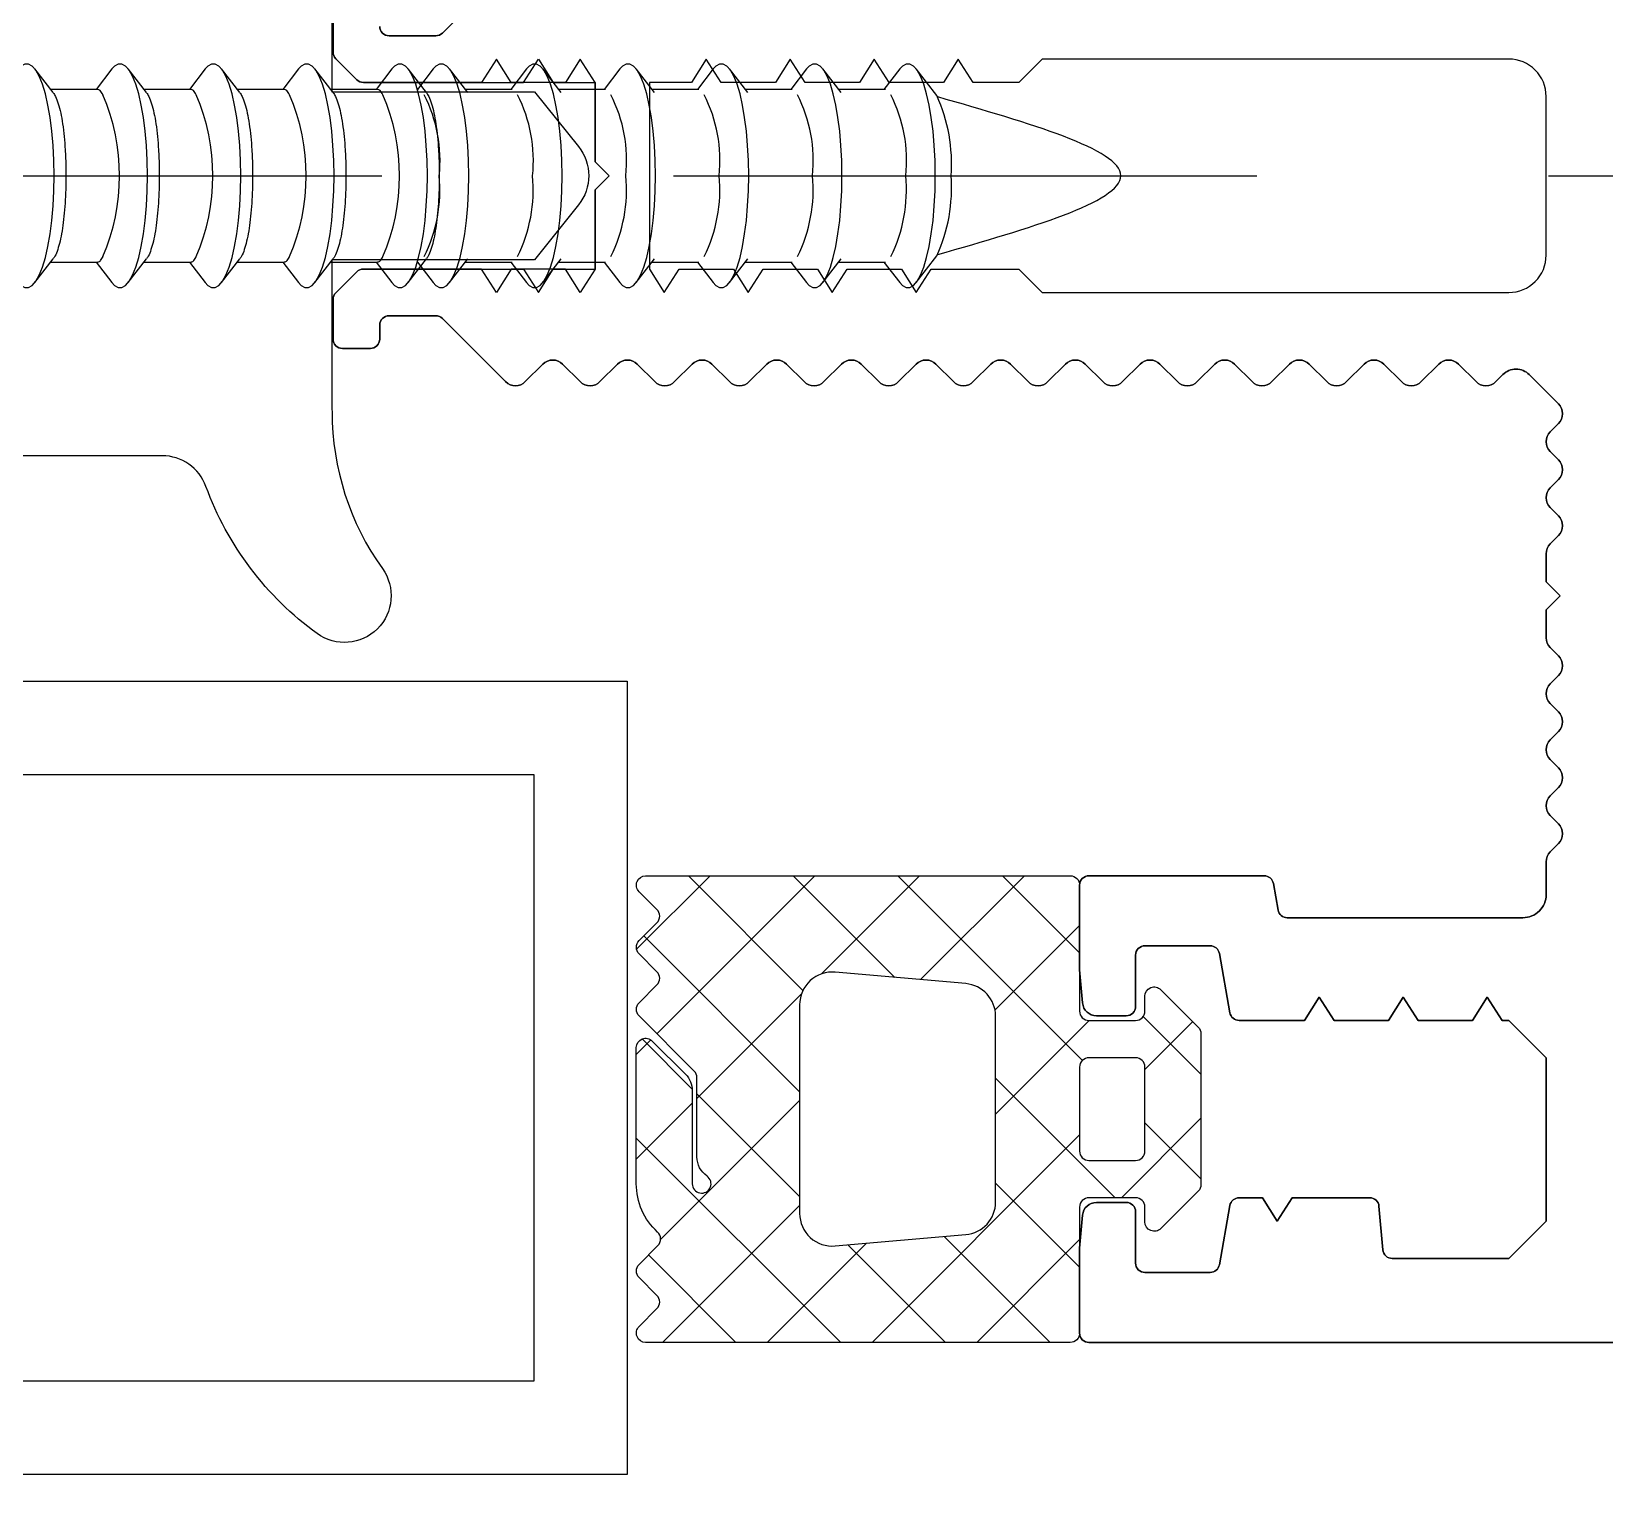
# Model space of a CAD drawing. Header units: inches. Extents: x 21 to 38546, y 13 to 15001.
# Drawn here: x 3024.511 to 3027.883, y 1664.883 to 1668.011 of the extents above; entities that cross this region are included whole.
import ezdxf

# ---------------------------------------------------------------- set-up
doc = ezdxf.new("R2010")
doc.units = ezdxf.units.IN
doc.header["$MEASUREMENT"] = 0
doc.set_wipeout_variables(frame=1)
doc.linetypes.add('1+1 dbx a2$0$374_BLD_A1_BLOK_2$0$HIDDEN', pattern=[0.375, 0.25, -0.125])
for name, color, linetype, lineweight in [('Z_MİM_-KM-GLAZ', 8, 'Continuous', 25), ('Z_MİM_-KM-PAINT', 8, 'Continuous', 25), ('Z_MİM_-KM-PATTERN-00', 8, 'Continuous', 25), ('Z_MİM_-KM-PAVEMENT', 8, 'Continuous', 25), ('Z_MİM_-KM-STRS', 8, 'Continuous', 25), ('Z_MİM_-KM-WALL-PLASTER', 8, 'Continuous', 25), ('Z_MİM_78-köpük', 8, 'Continuous', 25), ('Z_MİM_ALUMINIUM', 8, 'Continuous', 25), ('Z_MİM_fitiller_k', 8, 'Continuous', 25), ('Z_MİM_TR', 8, 'Continuous', 25)]:
    doc.layers.add(name, color=color, linetype=linetype, lineweight=lineweight)

# ---------------------------------------------------------------- blocks, each defined once
blk = doc.blocks.new('TRETUVAR')
at = {"layer": 'Z_MİM_-KM-PATTERN-00'}
h = blk.add_hatch(dxfattribs=at)
h.set_pattern_fill('AR-B816', color=256, scale=0.3, angle=90)
h.set_pattern_definition([(90, (21322.77, 490.03), (-60.96, 4e-15), []), (180, (21322.77, 490.03), (-60.96, -60.96), [60.96, -60.96])])
h.paths.add_polyline_path([(22632.7717, 2700.0323), (19252.7715, 2700.0323), (19252.7715, 2750.0322), (19097.7717, 2750.0323), (19097.7717, 2610.0323), (22542.7717, 2610.0323), (22542.7717, 2080.1297), (22697.7717, 2080.1297), (22697.7717, 1460.1297), (22542.7717, 1460.1297), (22542.7717, 980.0317), (21222.7713, 980.0317), (21222.7713, 590.0317), (20152.7722, 590.0317), (20152.7722, 980.0317), (19012.7715, 980.0317), (19012.7747, 1635.0312), (18722.7715, 1635.0312), (18722.7718, 2610.0323), (18807.7717, 2610.0323), (18807.7717, 2750.0323), (18632.7718, 2750.0323), (18632.7715, 1545.0312), (18922.7743, 1545.0312), (18922.7711, 890.0317), (19882.7722, 890.0317), (19882.7722, 665.0172), (20022.7506, 665.0334), (20022.7705, 490.0317), (21322.7713, 490.0317), (21322.7713, 890.0317), (22632.7717, 890.0317), (22632.7717, 1220.1297), (22797.7717, 1220.1297), (22797.7717, 2180.1297), (22632.7717, 2180.1297)])
h.paths.add_polyline_path([(19082.7717, 2750.0323), (18822.7717, 2750.0323), (18822.7717, 2610.0323), (19082.7717, 2610.0323)], flags=16)
at = {"layer": 'Z_MİM_-KM-PAVEMENT'}
blk.add_lwpolyline([(22542.7717, 1460.1297), (22542.7717, 980.0317), (21222.7713, 980.0317), (21222.7713, 590.0317), (20152.7722, 590.0317), (20152.7722, 980.0317), (19012.7715, 980.0317), (19012.7747, 1635.0312), (18722.7715, 1635.0312), (18722.7718, 2610.0323), (22542.7717, 2610.0323), (22542.7717, 2080.1297), (22697.7717, 2080.1297), (22697.7717, 1460.1297)], close=True, dxfattribs=at)
blk = doc.blocks.new('D09056')
at = {"layer": 'Z_MİM_78-köpük'}
blk.add_lwpolyline([(6, -9.143, -0.314914), (6.657, -8.204, 0.149332), (9.81, -5.822, 0.850698), (8.418, -4.422, -0.156616), (5.062, -5.5), (5, -5.5), (5, -5.509), (1.8, -5.509), (1.8, -1.16), (0.625, -0.219, 0.351086), (-0.625, -0.219), (-1.8, -1.16), (-1.8, -5.509), (-5, -5.509), (-5.062, -5.5, -0.156616), (-8.418, -4.422, 0.850698), (-9.81, -5.822, 0.149332), (-6.657, -8.204, -0.314914), (-6, -9.143), (-6, -25.073, -0.555494), (-7.442, -25.97, -0.047351), (-8.397, -25.381, 0.866334), (-9.803, -26.775, 0.237484), (-4.371, -29.509), (4.371, -29.509, 0.237484), (9.803, -26.775, 0.866334), (8.397, -25.381, -0.047351), (7.442, -25.97, -0.555494), (6, -25.073)], format="xyb", close=True, dxfattribs=at)
blk = doc.blocks.new('32323')
at = {"linetype": 'Continuous'}
for p, q in [((-1.384, -3.731), (-1.956, -4.172)), ((2.62, -4.172), (2.048, -3.731)), ((-1.956, -4.526), (-1.518, -4.863)), ((2.182, -4.863), (2.62, -4.526)), ((-1.518, -4.829), (-1.518, -5.835)), ((2.182, -5.835), (2.182, -4.829)), ((-1.451, -5.783), (-1.956, -6.172)), ((2.62, -6.172), (2.115, -5.783)), ((-1.956, -6.526), (-1.518, -6.863)), ((2.182, -6.863), (2.62, -6.526)), ((-1.518, -6.829), (-1.518, -7.835)), ((2.182, -7.835), (2.182, -6.829)), ((-1.451, -7.783), (-1.956, -8.172)), ((2.62, -8.172), (2.115, -7.783)), ((-1.956, -8.526), (-1.518, -8.863)), ((2.182, -8.863), (2.62, -8.526)), ((-1.518, -8.829), (-1.518, -9.835)), ((2.182, -9.835), (2.182, -8.829)), ((-1.451, -9.783), (-1.956, -10.172)), ((2.62, -10.172), (2.115, -9.783)), ((-1.956, -10.526), (-1.518, -10.863)), ((2.182, -10.863), (2.62, -10.526)), ((-1.518, -10.829), (-1.518, -11.835)), ((2.182, -11.835), (2.182, -10.829)), ((-1.451, -11.783), (-1.956, -12.172)), ((2.62, -12.172), (2.115, -11.783)), ((-1.956, -12.526), (-1.518, -12.863)), ((2.182, -12.863), (2.62, -12.526)), ((-1.518, -12.829), (-1.518, -13.835)), ((2.182, -13.835), (2.182, -12.829)), ((-1.451, -13.783), (-1.956, -14.172)), ((2.62, -14.172), (2.115, -13.783)), ((-1.956, -14.526), (-1.518, -14.863)), ((-1.448, -14.668), (-1.955, -15.059)), ((2.621, -15.059), (2.112, -14.667)), ((2.182, -14.863), (2.62, -14.526)), ((-1.955, -15.413), (-1.517, -15.75)), ((2.183, -15.75), (2.621, -15.413)), ((-1.517, -15.715), (-1.517, -16.721)), ((2.183, -16.721), (2.183, -15.715)), ((-1.448, -16.668), (-1.955, -17.059)), ((2.621, -17.059), (2.112, -16.667)), ((-1.955, -17.413), (-1.517, -17.75)), ((2.183, -17.75), (2.621, -17.413)), ((-1.517, -17.715), (-1.517, -18.721)), ((2.183, -18.721), (2.183, -17.715)), ((-1.448, -18.668), (-1.955, -19.059)), ((2.621, -19.059), (2.112, -18.667)), ((-1.955, -19.413), (-1.517, -19.75)), ((2.183, -19.75), (2.621, -19.413)), ((-1.517, -19.715), (-1.517, -20.721)), ((2.183, -20.721), (2.183, -19.715)), ((-1.448, -20.668), (-1.955, -21.059)), ((2.621, -21.059), (2.112, -20.667)), ((-1.955, -21.413), (-1.517, -21.75)), ((2.183, -21.75), (2.621, -21.413)), ((-1.517, -21.715), (-1.517, -22.721)), ((2.183, -22.721), (2.183, -21.715)), ((-1.448, -22.668), (-1.955, -23.059)), ((2.621, -23.059), (2.112, -22.667))]:
    blk.add_line(p, q, dxfattribs=at)
at = {"linetype": 'Continuous', "flags": 128}
for points in [[(0.332, -3.763), (0.005, -3.769), (-0.315, -3.785), (-0.624, -3.812), (-0.915, -3.849), (-1.182, -3.895), (-1.422, -3.949), (-1.629, -4.011), (-1.799, -4.08), (-1.929, -4.153), (-2.018, -4.23), (-2.062, -4.309), (-2.062, -4.389), (-2.018, -4.468), (-1.956, -4.526)], [(2.62, -4.526), (2.682, -4.468), (2.727, -4.389), (2.727, -4.309), (2.682, -4.23), (2.594, -4.153), (2.463, -4.08), (2.293, -4.011), (2.086, -3.949), (1.847, -3.895), (1.579, -3.849), (1.288, -3.812), (0.98, -3.785), (0.659, -3.769), (0.332, -3.763)], [(0.332, -5.763), (0.005, -5.769), (-0.315, -5.785), (-0.624, -5.812), (-0.915, -5.849), (-1.182, -5.895), (-1.422, -5.949), (-1.629, -6.011), (-1.799, -6.08), (-1.929, -6.153), (-2.018, -6.23), (-2.062, -6.309), (-2.062, -6.389), (-2.018, -6.468), (-1.956, -6.526)], [(2.62, -6.526), (2.682, -6.468), (2.727, -6.389), (2.727, -6.309), (2.682, -6.23), (2.594, -6.153), (2.463, -6.08), (2.293, -6.011), (2.086, -5.949), (1.847, -5.895), (1.579, -5.849), (1.288, -5.812), (0.98, -5.785), (0.659, -5.769), (0.332, -5.763)], [(0.332, -7.763), (0.005, -7.769), (-0.315, -7.785), (-0.624, -7.812), (-0.915, -7.849), (-1.182, -7.895), (-1.422, -7.949), (-1.629, -8.011), (-1.799, -8.08), (-1.929, -8.153), (-2.018, -8.23), (-2.062, -8.309), (-2.062, -8.389), (-2.018, -8.468), (-1.956, -8.526)], [(2.62, -8.526), (2.682, -8.468), (2.727, -8.389), (2.727, -8.309), (2.682, -8.23), (2.594, -8.153), (2.463, -8.08), (2.293, -8.011), (2.086, -7.949), (1.847, -7.895), (1.579, -7.849), (1.288, -7.812), (0.98, -7.785), (0.659, -7.769), (0.332, -7.763)], [(0.332, -9.763), (0.005, -9.769), (-0.315, -9.785), (-0.624, -9.812), (-0.915, -9.849), (-1.182, -9.895), (-1.422, -9.949), (-1.629, -10.011), (-1.799, -10.08), (-1.929, -10.153), (-2.018, -10.23), (-2.062, -10.309), (-2.062, -10.389), (-2.018, -10.468), (-1.956, -10.526)], [(2.62, -10.526), (2.682, -10.468), (2.727, -10.389), (2.727, -10.309), (2.682, -10.23), (2.594, -10.153), (2.463, -10.08), (2.293, -10.011), (2.086, -9.949), (1.847, -9.895), (1.579, -9.849), (1.288, -9.812), (0.98, -9.785), (0.659, -9.769), (0.332, -9.763)], [(0.332, -11.763), (0.005, -11.769), (-0.315, -11.785), (-0.624, -11.812), (-0.915, -11.849), (-1.182, -11.895), (-1.422, -11.949), (-1.629, -12.011), (-1.799, -12.08), (-1.929, -12.153), (-2.018, -12.23), (-2.062, -12.309), (-2.062, -12.389), (-2.018, -12.468), (-1.956, -12.526)], [(2.62, -12.526), (2.682, -12.468), (2.727, -12.389), (2.727, -12.309), (2.682, -12.23), (2.594, -12.153), (2.463, -12.08), (2.293, -12.011), (2.086, -11.949), (1.847, -11.895), (1.579, -11.849), (1.288, -11.812), (0.98, -11.785), (0.659, -11.769), (0.332, -11.763)], [(0.332, -13.763), (0.005, -13.769), (-0.315, -13.785), (-0.624, -13.812), (-0.915, -13.849), (-1.182, -13.895), (-1.422, -13.949), (-1.629, -14.011), (-1.799, -14.08), (-1.929, -14.153), (-2.018, -14.23), (-2.062, -14.309), (-2.062, -14.389), (-2.018, -14.468), (-1.956, -14.526)], [(2.62, -14.526), (2.682, -14.468), (2.727, -14.389), (2.727, -14.309), (2.682, -14.23), (2.594, -14.153), (2.463, -14.08), (2.293, -14.011), (2.086, -13.949), (1.847, -13.895), (1.579, -13.849), (1.288, -13.812), (0.98, -13.785), (0.659, -13.769), (0.332, -13.763)], [(0.333, -14.65), (0.006, -14.655), (-0.315, -14.672), (-0.623, -14.698), (-0.914, -14.735), (-1.182, -14.781), (-1.421, -14.836), (-1.628, -14.898), (-1.798, -14.966), (-1.929, -15.039), (-2.017, -15.116), (-2.062, -15.196), (-2.062, -15.276), (-2.017, -15.355), (-1.955, -15.413)], [(2.621, -15.413), (2.682, -15.355), (2.727, -15.276), (2.727, -15.196), (2.682, -15.116), (2.594, -15.039), (2.464, -14.966), (2.293, -14.898), (2.087, -14.836), (1.847, -14.781), (1.58, -14.735), (1.289, -14.698), (0.98, -14.672), (0.659, -14.655), (0.333, -14.65)], [(0.333, -16.65), (0.006, -16.655), (-0.315, -16.672), (-0.623, -16.698), (-0.914, -16.735), (-1.182, -16.781), (-1.421, -16.836), (-1.628, -16.898), (-1.798, -16.966), (-1.929, -17.039), (-2.017, -17.116), (-2.062, -17.196), (-2.062, -17.276), (-2.017, -17.355), (-1.955, -17.413)], [(2.621, -17.413), (2.682, -17.355), (2.727, -17.276), (2.727, -17.196), (2.682, -17.116), (2.594, -17.039), (2.464, -16.966), (2.293, -16.898), (2.087, -16.836), (1.847, -16.781), (1.58, -16.735), (1.289, -16.698), (0.98, -16.672), (0.659, -16.655), (0.333, -16.65)], [(0.333, -18.65), (0.006, -18.655), (-0.315, -18.672), (-0.623, -18.698), (-0.914, -18.735), (-1.182, -18.781), (-1.421, -18.836), (-1.628, -18.898), (-1.798, -18.966), (-1.929, -19.039), (-2.017, -19.116), (-2.062, -19.196), (-2.062, -19.276), (-2.017, -19.355), (-1.955, -19.413)], [(2.621, -19.413), (2.682, -19.355), (2.727, -19.276), (2.727, -19.196), (2.682, -19.116), (2.594, -19.039), (2.464, -18.966), (2.293, -18.898), (2.087, -18.836), (1.847, -18.781), (1.58, -18.735), (1.289, -18.698), (0.98, -18.672), (0.659, -18.655), (0.333, -18.65)], [(0.333, -20.65), (0.006, -20.655), (-0.315, -20.672), (-0.623, -20.698), (-0.914, -20.735), (-1.182, -20.781), (-1.421, -20.836), (-1.628, -20.898), (-1.798, -20.966), (-1.929, -21.039), (-2.017, -21.116), (-2.062, -21.196), (-2.062, -21.276), (-2.017, -21.355), (-1.955, -21.413)], [(2.621, -21.413), (2.682, -21.355), (2.727, -21.276), (2.727, -21.196), (2.682, -21.116), (2.594, -21.039), (2.464, -20.966), (2.293, -20.898), (2.087, -20.836), (1.847, -20.781), (1.58, -20.735), (1.289, -20.698), (0.98, -20.672), (0.659, -20.655), (0.333, -20.65)], [(0.333, -22.65), (0.006, -22.655), (-0.315, -22.672), (-0.623, -22.698), (-0.914, -22.735), (-1.182, -22.781), (-1.421, -22.836), (-1.628, -22.898), (-1.798, -22.966), (-1.929, -23.039), (-2.017, -23.116), (-2.062, -23.196), (-2.062, -23.276), (-2.017, -23.355), (-1.955, -23.413)], [(2.621, -23.413), (2.682, -23.355), (2.727, -23.276), (2.727, -23.196), (2.682, -23.116), (2.594, -23.039), (2.464, -22.966), (2.293, -22.898), (2.087, -22.836), (1.847, -22.781), (1.58, -22.735), (1.289, -22.698), (0.98, -22.672), (0.659, -22.655), (0.333, -22.65)]]:
    blk.add_lwpolyline(points, dxfattribs=at)
at = {"linetype": 'Continuous'}
for centre, radius, start, end in [((0.069, -6.906), 3.491, 85.6736, 114.5911), ((0.596, -6.906), 3.491, 65.4089, 94.3264), ((0.006, -7.478), 3.1, 83.9654, 116.9829), ((0.631, -7.623), 3.242, 63.7595, 95.2922), ((0.006, -9.478), 3.1, 83.9654, 116.9829), ((0.631, -9.623), 3.242, 63.7595, 95.2922), ((0.006, -11.478), 3.1, 83.9654, 116.9829), ((0.631, -11.623), 3.242, 63.7595, 95.2922), ((0.006, -13.478), 3.1, 83.9654, 116.9829), ((0.631, -13.623), 3.242, 63.7595, 95.2922), ((0.006, -15.478), 3.1, 83.9654, 116.9829), ((0.631, -15.623), 3.242, 63.7595, 95.2922), ((0.006, -17.478), 3.1, 83.9654, 116.9829), ((0.631, -17.623), 3.242, 63.7595, 95.2922), ((0.333, -19.659), 4.412, 66.8739, 113.1261), ((0.333, -21.659), 4.412, 66.8739, 113.1261), ((0.333, -23.659), 4.412, 66.8739, 113.1261), ((0.333, -25.659), 4.412, 66.8739, 113.1261)]:
    blk.add_arc(centre, radius, start, end, dxfattribs=at)
blk.add_open_spline([(2.021, -3.712), (1.458, -1.75), (0.332, 2.175), (-0.794, -1.75), (-1.356, -3.712)], degree=3, dxfattribs=at)
for points, knots in [([(-1.446, -14.67), (-1.421, -14.652), (-1.366, -14.613), (-1.217, -14.558), (-1.02, -14.508), (-0.781, -14.465), (-0.514, -14.433), (-0.221, -14.409), (0.082, -14.396), (0.394, -14.393), (0.699, -14.4), (0.996, -14.417), (1.271, -14.443), (1.523, -14.478), (1.742, -14.521), (1.922, -14.572), (2.048, -14.622), (2.093, -14.657), (2.11, -14.67)], [0, 0, 0, 0, 0.055523, 0.121419, 0.189295, 0.25398, 0.320615, 0.384043, 0.449365, 0.511897, 0.576262, 0.638514, 0.70255, 0.765196, 0.829608, 0.8932, 0.958568, 1, 1, 1, 1]), ([(-1.4, -15.601), (-1.437, -15.622), (-1.504, -15.659), (-1.513, -15.698), (-1.517, -15.715)], [0, 0, 0, 0, 0.544146, 1, 1, 1, 1]), ([(2.177, -15.715), (2.177, -15.703), (2.177, -15.673), (2.13, -15.634), (2.08, -15.609), (2.065, -15.601)], [0, 0, 0, 0, 0.3131142, 0.7960874, 1, 1, 1, 1]), ([(-1.446, -16.67), (-1.421, -16.652), (-1.366, -16.613), (-1.217, -16.558), (-1.02, -16.508), (-0.781, -16.465), (-0.514, -16.433), (-0.221, -16.409), (0.082, -16.396), (0.394, -16.393), (0.699, -16.4), (0.996, -16.417), (1.271, -16.443), (1.523, -16.478), (1.742, -16.521), (1.922, -16.572), (2.048, -16.622), (2.093, -16.657), (2.11, -16.67)], [0, 0, 0, 0, 0.055523, 0.121419, 0.189295, 0.25398, 0.320615, 0.384043, 0.449365, 0.511897, 0.576262, 0.638514, 0.70255, 0.765196, 0.829608, 0.8932, 0.958568, 1, 1, 1, 1]), ([(-1.4, -17.601), (-1.437, -17.622), (-1.504, -17.659), (-1.513, -17.698), (-1.517, -17.715)], [0, 0, 0, 0, 0.544146, 1, 1, 1, 1]), ([(2.177, -17.715), (2.177, -17.703), (2.177, -17.673), (2.13, -17.634), (2.08, -17.609), (2.065, -17.601)], [0, 0, 0, 0, 0.3131142, 0.7960874, 1, 1, 1, 1]), ([(-1.446, -18.67), (-1.421, -18.652), (-1.366, -18.613), (-1.217, -18.558), (-1.02, -18.508), (-0.781, -18.465), (-0.514, -18.433), (-0.221, -18.409), (0.082, -18.396), (0.394, -18.393), (0.699, -18.4), (0.996, -18.417), (1.271, -18.443), (1.523, -18.478), (1.742, -18.521), (1.922, -18.572), (2.048, -18.622), (2.093, -18.657), (2.11, -18.67)], [0, 0, 0, 0, 0.055523, 0.121419, 0.189295, 0.25398, 0.320615, 0.384043, 0.449365, 0.511897, 0.576262, 0.638514, 0.70255, 0.765196, 0.829608, 0.8932, 0.958568, 1, 1, 1, 1]), ([(-1.4, -19.601), (-1.437, -19.622), (-1.504, -19.659), (-1.513, -19.698), (-1.517, -19.715)], [0, 0, 0, 0, 0.544146, 1, 1, 1, 1]), ([(2.177, -19.715), (2.177, -19.703), (2.177, -19.673), (2.13, -19.634), (2.08, -19.609), (2.065, -19.601)], [0, 0, 0, 0, 0.3131142, 0.7960874, 1, 1, 1, 1]), ([(-1.446, -20.67), (-1.421, -20.652), (-1.366, -20.613), (-1.217, -20.558), (-1.02, -20.508), (-0.781, -20.465), (-0.514, -20.433), (-0.221, -20.409), (0.082, -20.396), (0.394, -20.393), (0.699, -20.4), (0.996, -20.417), (1.271, -20.443), (1.523, -20.478), (1.742, -20.521), (1.922, -20.572), (2.048, -20.622), (2.093, -20.657), (2.11, -20.67)], [0, 0, 0, 0, 0.055523, 0.121419, 0.189295, 0.25398, 0.320615, 0.384043, 0.449365, 0.511897, 0.576262, 0.638514, 0.70255, 0.765196, 0.829608, 0.8932, 0.958568, 1, 1, 1, 1]), ([(-1.4, -21.601), (-1.437, -21.622), (-1.504, -21.659), (-1.513, -21.698), (-1.517, -21.715)], [0, 0, 0, 0, 0.544146, 1, 1, 1, 1]), ([(2.177, -21.715), (2.177, -21.703), (2.177, -21.673), (2.13, -21.634), (2.08, -21.609), (2.065, -21.601)], [0, 0, 0, 0, 0.3131142, 0.7960874, 1, 1, 1, 1]), ([(-1.446, -22.67), (-1.421, -22.652), (-1.366, -22.613), (-1.217, -22.558), (-1.02, -22.508), (-0.781, -22.465), (-0.514, -22.433), (-0.221, -22.409), (0.082, -22.396), (0.394, -22.393), (0.699, -22.4), (0.996, -22.417), (1.271, -22.443), (1.523, -22.478), (1.742, -22.521), (1.922, -22.572), (2.048, -22.622), (2.093, -22.657), (2.11, -22.67)], [0, 0, 0, 0, 0.055523, 0.121419, 0.189295, 0.25398, 0.320615, 0.384043, 0.449365, 0.511897, 0.576262, 0.638514, 0.70255, 0.765196, 0.829608, 0.8932, 0.958568, 1, 1, 1, 1])]:
    blk.add_open_spline(points, degree=3, knots=knots, dxfattribs=at)
blk = doc.blocks.new('-KM-AL2 210_900')
blk.add_wipeout([(1434.2587, 1419.9984), (1434.2587, 1217.7559), (1415.6037, 1217.7559), (1415.6037, 1421.9729), (1434.2733, 1422.1838)])
at = {"layer": 'Z_MİM_fitiller_k'}
h = blk.add_hatch(dxfattribs=at)
h.set_pattern_fill('ANSI37', color=256, scale=0.05, angle=-90)
h.set_pattern_definition([(315, (1431.27333, 1324.47993), (0.1122532, 0.1122532), []), (45, (1431.27333, 1324.47993), (-0.1122532, 0.1122532), [])])
h.paths.add_polyline_path([(1419.2733, 1223.1712, -0.414214), (1419.2533, 1223.1512), (1418.3433, 1223.1512, -0.668179), (1418.3292, 1223.1854), (1418.3675, 1223.2237, 0.414214), (1418.3675, 1223.2519), (1418.3292, 1223.2902, -0.414214), (1418.3292, 1223.3185), (1418.3696, 1223.3589, 0.427607), (1418.3689, 1223.3878, -0.210768), (1418.3233, 1223.4912), (1418.3233, 1223.783, -0.668179), (1418.3575, 1223.7971), (1418.4287, 1223.7259, -0.198912), (1418.4433, 1223.6905), (1418.4433, 1223.4912, 1.650385), (1418.4748, 1223.5077, -0.245393), (1418.4533, 1223.5487), (1418.4533, 1223.7184, 0.198912), (1418.4475, 1223.7325), (1418.3292, 1223.8508, -0.414214), (1418.3292, 1223.8791), (1418.3675, 1223.9174, 0.414214), (1418.3675, 1223.9457), (1418.3292, 1223.984, -0.414214), (1418.3292, 1224.0122), (1418.3675, 1224.0505, 0.414214), (1418.3675, 1224.0788), (1418.3292, 1224.1171, -0.668179), (1418.3433, 1224.1512), (1419.2533, 1224.1512, -0.414214), (1419.2733, 1224.1312), (1419.2733, 1223.8612, 0.414214), (1419.2933, 1223.8412), (1419.3933, 1223.8412, 0.414214), (1419.4133, 1223.8612), (1419.4133, 1223.893, -0.668179), (1419.4475, 1223.9071), (1419.5275, 1223.8271, -0.198912), (1419.5333, 1223.813), (1419.5333, 1223.4895, -0.198912), (1419.5275, 1223.4754), (1419.4475, 1223.3954, -0.668179), (1419.4133, 1223.4095), (1419.4133, 1223.4412, 0.414214), (1419.3933, 1223.4612), (1419.2933, 1223.4612, 0.414214), (1419.2733, 1223.4412)])
h.paths.add_polyline_path([(1419.0933, 1223.4521), (1419.0933, 1223.8504, 0.388879), (1419.0294, 1223.9201), (1418.7494, 1223.9446, 0.440011), (1418.6733, 1223.8748), (1418.6733, 1223.4276, 0.440011), (1418.7494, 1223.3579), (1419.0294, 1223.3824, 0.388879)], flags=16)
h.paths.add_polyline_path([(1419.2933, 1223.5412, -0.414214), (1419.2733, 1223.5612), (1419.2733, 1223.7412, -0.414214), (1419.2933, 1223.7612), (1419.3933, 1223.7612, -0.414214), (1419.4133, 1223.7412), (1419.4133, 1223.5612, -0.414214), (1419.3933, 1223.5412)], flags=16)
h.paths.add_polyline_path([(1415.5792, 1223.4968), (1415.6175, 1223.4585, -0.414214), (1415.6175, 1223.4302), (1415.5792, 1223.3919, 0.414214), (1415.5792, 1223.3637), (1415.6175, 1223.3254, -0.57735), (1415.6085, 1223.2919), (1415.5418, 1223.274, 0.493145), (1415.4811, 1223.1275), (1415.6207, 1222.8857, -0.131652), (1415.6233, 1222.8757), (1415.6233, 1222.7819, -0.700208), (1415.588, 1222.7691), (1415.278, 1223.1385, -0.176327), (1415.2733, 1223.1514), (1415.2733, 1223.5812, 0.414214), (1415.2533, 1223.6012), (1415.1533, 1223.6012, 0.414214), (1415.1333, 1223.5812), (1415.1333, 1223.5495, -0.668179), (1415.0992, 1223.5354), (1415.0192, 1223.6154, -0.198912), (1415.0133, 1223.6295), (1415.0133, 1223.953, -0.198912), (1415.0192, 1223.9671), (1415.0992, 1224.0471, -0.668179), (1415.1333, 1224.033), (1415.1333, 1224.0012, 0.414214), (1415.1533, 1223.9812), (1415.2533, 1223.9812, 0.414214), (1415.2733, 1224.0012), (1415.2733, 1224.2712, -0.414214), (1415.2933, 1224.2912), (1415.6033, 1224.2912, -0.668179), (1415.6175, 1224.2571), (1415.5792, 1224.2188, 0.414214), (1415.5792, 1224.1905), (1415.6175, 1224.1522, -0.414214), (1415.6175, 1224.124), (1415.5771, 1224.0835, 0.427607), (1415.5777, 1224.0546, -0.210768), (1415.6233, 1223.9512), (1415.6233, 1223.6595, -0.668179), (1415.5892, 1223.6454), (1415.518, 1223.7166, -0.198912), (1415.5033, 1223.7519), (1415.5033, 1223.9512, 1.650385), (1415.4719, 1223.9348, -0.245393), (1415.4933, 1223.8938), (1415.4933, 1223.7241, 0.198912), (1415.4992, 1223.7099), (1415.6175, 1223.5917, -0.414214), (1415.6175, 1223.5634), (1415.5792, 1223.5251, 0.414214)])
h.paths.add_polyline_path([(1415.2733, 1223.7012), (1415.2733, 1223.8812, 0.414214), (1415.2533, 1223.9012), (1415.1533, 1223.9012, 0.414214), (1415.1333, 1223.8812), (1415.1333, 1223.7012, 0.414214), (1415.1533, 1223.6812), (1415.2533, 1223.6812, 0.414214)], flags=16)
at = {"linetype": '1+1 dbx a2$0$374_BLD_A1_BLOK_2$0$HIDDEN', "ltscale": 5}
blk.add_line((1409.0282, 1225.6512), (1434.9981, 1225.6512), dxfattribs=at)
for points in [[(1415.8037, 1222.8685), (1415.8037, 1224.5685), (1418.3037, 1224.5685), (1418.3037, 1222.8685)], [(1416.0037, 1223.0685), (1416.0037, 1224.3685), (1418.1037, 1224.3685), (1418.1037, 1223.0685)]]:
    blk.add_lwpolyline(points, close=True)
at = {"layer": 'Z_MİM_ALUMINIUM', "linetype": 'ByBlock'}
for points in [[(1418.043, 1226.0925), (1417.9076, 1225.9571, -0.198912), (1417.8935, 1225.9512), (1417.7933, 1225.9512, -0.414214), (1417.7733, 1225.9712)], [(1417.6733, 1226.0012), (1417.6733, 1225.9162, 0.198912), (1417.6792, 1225.9021), (1417.7242, 1225.8571, 0.198912), (1417.7383, 1225.8512), (1418.0815, 1225.8512), (1418.1133, 1225.9012), (1418.1452, 1225.8512), (1418.2352, 1225.8512), (1418.2352, 1225.6812), (1418.2652, 1225.6512), (1418.2352, 1225.6212), (1418.2352, 1225.4512), (1418.2033, 1225.4012), (1418.1715, 1225.4512), (1418.0552, 1225.4512), (1418.0233, 1225.4012), (1417.9915, 1225.4512), (1417.7383, 1225.4512, 0.198912), (1417.7242, 1225.4454), (1417.6792, 1225.4004, 0.198912), (1417.6733, 1225.3862), (1417.6733, 1225.3012, 0.414214), (1417.6933, 1225.2812), (1417.7533, 1225.2812, 0.414214), (1417.7733, 1225.3012), (1417.7733, 1225.3312, -0.414214), (1417.7933, 1225.3512), (1417.8935, 1225.3512, -0.198912), (1417.9076, 1225.3454), (1418.043, 1225.21, 0.414214), (1418.0854, 1225.21), (1418.123, 1225.2476, -0.414214), (1418.1654, 1225.2476), (1418.203, 1225.21, 0.414214), (1418.2454, 1225.21), (1418.283, 1225.2476, -0.414214), (1418.3254, 1225.2476), (1418.363, 1225.21, 0.414214), (1418.4054, 1225.21), (1418.443, 1225.2476, -0.414214), (1418.4854, 1225.2476), (1418.523, 1225.21, 0.414214), (1418.5654, 1225.21), (1418.603, 1225.2476, -0.414214), (1418.6454, 1225.2476), (1418.683, 1225.21, 0.414214), (1418.7254, 1225.21), (1418.763, 1225.2476, -0.414214), (1418.8054, 1225.2476), (1418.843, 1225.21, 0.414214), (1418.8854, 1225.21), (1418.923, 1225.2476, -0.414214), (1418.9654, 1225.2476), (1419.003, 1225.21, 0.414214), (1419.0454, 1225.21), (1419.083, 1225.2476, -0.414214), (1419.1254, 1225.2476), (1419.163, 1225.21, 0.414214), (1419.2054, 1225.21), (1419.243, 1225.2476, -0.414214), (1419.2854, 1225.2476), (1419.323, 1225.21, 0.414214), (1419.3654, 1225.21), (1419.403, 1225.2476, -0.414214), (1419.4454, 1225.2476), (1419.483, 1225.21, 0.414214), (1419.5254, 1225.21), (1419.563, 1225.2476, -0.414214), (1419.6054, 1225.2476), (1419.643, 1225.21, 0.414214), (1419.6854, 1225.21), (1419.723, 1225.2476, -0.414214), (1419.7654, 1225.2476), (1419.803, 1225.21, 0.414214), (1419.8454, 1225.21), (1419.883, 1225.2476, -0.414214), (1419.9254, 1225.2476), (1419.963, 1225.21, 0.414214), (1420.0054, 1225.21), (1420.043, 1225.2476, -0.414214), (1420.0854, 1225.2476), (1420.123, 1225.21, 0.414214), (1420.1654, 1225.21), (1420.1805, 1225.2251, -0.414214), (1420.237, 1225.2251), (1420.2997, 1225.1625, -0.414214), (1420.2997, 1225.12), (1420.2821, 1225.1025, 0.414214), (1420.2821, 1225.06), (1420.2997, 1225.0425, -0.414214), (1420.2997, 1225), (1420.2821, 1224.9825, 0.414214), (1420.2821, 1224.94), (1420.2997, 1224.9225, -0.414214), (1420.2997, 1224.88), (1420.2821, 1224.8625, 0.198912), (1420.2733, 1224.8412), (1420.2733, 1224.7812), (1420.3033, 1224.7512), (1420.2733, 1224.7212), (1420.2733, 1224.6612, 0.198912), (1420.2821, 1224.64), (1420.2997, 1224.6225, -0.414214), (1420.2997, 1224.58), (1420.2821, 1224.5625, 0.414214), (1420.2821, 1224.52), (1420.2997, 1224.5025, -0.414214), (1420.2997, 1224.46), (1420.2821, 1224.4425, 0.414214), (1420.2821, 1224.4), (1420.2997, 1224.3825, -0.414214), (1420.2997, 1224.34), (1420.2821, 1224.3225, 0.414214), (1420.2821, 1224.28), (1420.2997, 1224.2625, -0.414214), (1420.2997, 1224.22), (1420.2821, 1224.2025, 0.198912), (1420.2733, 1224.1812), (1420.2733, 1224.1112, -0.414214), (1420.2233, 1224.0612), (1419.7185, 1224.0612, -0.36397), (1419.6988, 1224.0778), (1419.6887, 1224.1347, 0.36397), (1419.669, 1224.1512), (1419.2933, 1224.1512, 0.414214), (1419.2733, 1224.1312), (1419.2733, 1223.9512, 0.02182), (1419.2734, 1223.9495), (1419.2796, 1223.8786, 0.388879), (1419.3095, 1223.8512), (1419.3733, 1223.8512, 0.414214), (1419.3933, 1223.8712), (1419.3933, 1223.9812, -0.414214), (1419.4133, 1224.0012), (1419.5533, 1224.0012, -0.36397), (1419.573, 1223.9847), (1419.5954, 1223.8578, 0.36397), (1419.6151, 1223.8412), (1419.7551, 1223.8412), (1419.787, 1223.8912), (1419.8188, 1223.8412), (1419.9351, 1223.8412), (1419.967, 1223.8912), (1419.9988, 1223.8412), (1420.1151, 1223.8412), (1420.147, 1223.8912), (1420.1788, 1223.8412), (1420.1933, 1223.8412), (1420.2733, 1223.7612), (1420.2733, 1223.4112), (1420.1933, 1223.3312), (1419.9431, 1223.3312, -0.388879), (1419.9232, 1223.3495), (1419.915, 1223.443, 0.388879), (1419.8951, 1223.4612), (1419.7288, 1223.4612), (1419.697, 1223.4112), (1419.6651, 1223.4612), (1419.6151, 1223.4612, 0.36397), (1419.5954, 1223.4447), (1419.573, 1223.3178, -0.36397), (1419.5533, 1223.3012), (1419.4133, 1223.3012, -0.414214), (1419.3933, 1223.3212), (1419.3933, 1223.4312, 0.414214), (1419.3733, 1223.4512), (1419.3095, 1223.4512, 0.388879), (1419.2796, 1223.4239), (1419.2734, 1223.353, 0.02182), (1419.2733, 1223.3512), (1419.2733, 1223.1712, 0.414214), (1419.2933, 1223.1512), (1431.1533, 1223.1512, 0.414214)], [(1431.1533, 1223.1512), (1419.2933, 1223.1512, -0.414214), (1419.2733, 1223.1712), (1419.2733, 1223.3512, -0.02182), (1419.2734, 1223.353), (1419.2796, 1223.4239, -0.388879), (1419.3095, 1223.4512), (1419.3733, 1223.4512, -0.414214), (1419.3933, 1223.4312), (1419.3933, 1223.3212, 0.414214), (1419.4133, 1223.3012), (1419.5533, 1223.3012, 0.36397), (1419.573, 1223.3178), (1419.5954, 1223.4447, -0.36397), (1419.6151, 1223.4612), (1419.6651, 1223.4612), (1419.697, 1223.4112), (1419.7288, 1223.4612), (1419.8951, 1223.4612, -0.388879), (1419.915, 1223.443), (1419.9232, 1223.3495, 0.388879), (1419.9431, 1223.3312), (1420.1933, 1223.3312), (1420.2733, 1223.4112), (1420.2733, 1223.7612), (1420.1933, 1223.8412), (1420.1788, 1223.8412), (1420.147, 1223.8912), (1420.1151, 1223.8412), (1419.9988, 1223.8412), (1419.967, 1223.8912), (1419.9351, 1223.8412), (1419.8188, 1223.8412), (1419.787, 1223.8912), (1419.7551, 1223.8412), (1419.6151, 1223.8412, -0.36397), (1419.5954, 1223.8578), (1419.573, 1223.9847, 0.36397), (1419.5533, 1224.0012), (1419.4133, 1224.0012, 0.414214), (1419.3933, 1223.9812), (1419.3933, 1223.8712, -0.414214), (1419.3733, 1223.8512), (1419.3095, 1223.8512, -0.388879), (1419.2796, 1223.8786), (1419.2734, 1223.9495, -0.02182), (1419.2733, 1223.9512), (1419.2733, 1224.1312, -0.414214), (1419.2933, 1224.1512), (1419.669, 1224.1512, -0.36397), (1419.6887, 1224.1347), (1419.6988, 1224.0778, 0.36397), (1419.7185, 1224.0612), (1420.2233, 1224.0612, 0.414214), (1420.2733, 1224.1112), (1420.2733, 1224.1812, -0.198912), (1420.2821, 1224.2025), (1420.2997, 1224.22, 0.414214), (1420.2997, 1224.2625), (1420.2821, 1224.28, -0.414214), (1420.2821, 1224.3225), (1420.2997, 1224.34, 0.414214), (1420.2997, 1224.3825), (1420.2821, 1224.4, -0.414214), (1420.2821, 1224.4425), (1420.2997, 1224.46, 0.414214), (1420.2997, 1224.5025), (1420.2821, 1224.52, -0.414214), (1420.2821, 1224.5625), (1420.2997, 1224.58, 0.414214), (1420.2997, 1224.6225), (1420.2821, 1224.64, -0.198912), (1420.2733, 1224.6612), (1420.2733, 1224.7212), (1420.3033, 1224.7512), (1420.2733, 1224.7812), (1420.2733, 1224.8412, -0.198912), (1420.2821, 1224.8625), (1420.2997, 1224.88, 0.414214), (1420.2997, 1224.9225), (1420.2821, 1224.94, -0.414214), (1420.2821, 1224.9825), (1420.2997, 1225, 0.414214), (1420.2997, 1225.0425), (1420.2821, 1225.06, -0.414214), (1420.2821, 1225.1025), (1420.2997, 1225.12, 0.414214), (1420.2997, 1225.1625), (1420.237, 1225.2251, 0.414214), (1420.1805, 1225.2251), (1420.1654, 1225.21, -0.414214), (1420.123, 1225.21), (1420.0854, 1225.2476, 0.414214), (1420.043, 1225.2476), (1420.0054, 1225.21, -0.414214), (1419.963, 1225.21), (1419.9254, 1225.2476, 0.414214), (1419.883, 1225.2476), (1419.8454, 1225.21, -0.414214), (1419.803, 1225.21), (1419.7654, 1225.2476, 0.414214), (1419.723, 1225.2476), (1419.6854, 1225.21, -0.414214), (1419.643, 1225.21), (1419.6054, 1225.2476, 0.414214), (1419.563, 1225.2476), (1419.5254, 1225.21, -0.414214), (1419.483, 1225.21), (1419.4454, 1225.2476, 0.414214), (1419.403, 1225.2476), (1419.3654, 1225.21, -0.414214), (1419.323, 1225.21), (1419.2854, 1225.2476, 0.414214), (1419.243, 1225.2476), (1419.2054, 1225.21, -0.414214), (1419.163, 1225.21), (1419.1254, 1225.2476, 0.414214), (1419.083, 1225.2476), (1419.0454, 1225.21, -0.414214), (1419.003, 1225.21), (1418.9654, 1225.2476, 0.414214), (1418.923, 1225.2476), (1418.8854, 1225.21, -0.414214), (1418.843, 1225.21), (1418.8054, 1225.2476, 0.414214), (1418.763, 1225.2476), (1418.7254, 1225.21, -0.414214), (1418.683, 1225.21), (1418.6454, 1225.2476, 0.414214), (1418.603, 1225.2476), (1418.5654, 1225.21, -0.414214), (1418.523, 1225.21), (1418.4854, 1225.2476, 0.414214), (1418.443, 1225.2476), (1418.4054, 1225.21, -0.414214), (1418.363, 1225.21), (1418.3254, 1225.2476, 0.414214), (1418.283, 1225.2476), (1418.2454, 1225.21, -0.414214), (1418.203, 1225.21), (1418.1654, 1225.2476, 0.414214), (1418.123, 1225.2476), (1418.0854, 1225.21, -0.414214), (1418.043, 1225.21), (1417.9076, 1225.3454, 0.198912), (1417.8935, 1225.3512), (1417.7933, 1225.3512, 0.414214), (1417.7733, 1225.3312), (1417.7733, 1225.3012, -0.414214), (1417.7533, 1225.2812), (1417.6933, 1225.2812, -0.414214), (1417.6733, 1225.3012), (1417.6733, 1225.3862, -0.198912), (1417.6792, 1225.4004), (1417.7242, 1225.4454, -0.198912), (1417.7383, 1225.4512), (1418.0815, 1225.4512), (1418.1133, 1225.4012), (1418.1452, 1225.4512), (1418.2352, 1225.4512), (1418.2352, 1225.6212), (1418.2652, 1225.6512), (1418.2352, 1225.6812), (1418.2352, 1225.8512), (1418.2033, 1225.9012), (1418.1715, 1225.8512), (1418.0552, 1225.8512), (1418.0233, 1225.9012), (1417.9915, 1225.8512), (1417.7383, 1225.8512, -0.198912), (1417.7242, 1225.8571), (1417.6792, 1225.9021, -0.198912), (1417.6733, 1225.9162), (1417.6733, 1226.0012, -0.414214)], [(1417.7733, 1225.9712, 0.414214), (1417.7933, 1225.9512), (1417.8935, 1225.9512, 0.198912), (1417.9076, 1225.9571), (1418.043, 1226.0925, -0.414214)]]:
    blk.add_lwpolyline(points, format="xyb", dxfattribs=at)
blk.add_lwpolyline([(1420.1933, 1225.4012, 0.414214), (1420.2733, 1225.4812), (1420.2733, 1225.8212, 0.414214), (1420.1933, 1225.9012), (1419.1933, 1225.9012), (1419.1433, 1225.8512), (1419.0452, 1225.8512), (1419.0133, 1225.9012), (1418.9815, 1225.8512), (1418.8652, 1225.8512), (1418.8333, 1225.9012), (1418.8015, 1225.8512), (1418.6852, 1225.8512), (1418.6533, 1225.9012), (1418.6215, 1225.8512), (1418.5052, 1225.8512), (1418.4733, 1225.9012), (1418.4415, 1225.8512), (1418.3515, 1225.8512), (1418.3515, 1225.4512), (1418.3833, 1225.4012), (1418.4152, 1225.4512), (1418.5315, 1225.4512), (1418.5633, 1225.4012), (1418.5952, 1225.4512), (1418.7115, 1225.4512), (1418.7433, 1225.4012), (1418.7752, 1225.4512), (1418.8915, 1225.4512), (1418.9233, 1225.4012), (1418.9552, 1225.4512), (1419.1433, 1225.4512), (1419.1933, 1225.4012)], format="xyb", close=True, dxfattribs=at)
at = {"layer": 'Z_MİM_fitiller_k', "linetype": 'Continuous', "flags": 128}
for points in [[(1418.3433, 1224.1512), (1419.2533, 1224.1512, -0.414214), (1419.2733, 1224.1312), (1419.2733, 1223.8612, 0.414214), (1419.2933, 1223.8412), (1419.3933, 1223.8412, 0.414214), (1419.4133, 1223.8612), (1419.4133, 1223.893, -0.668179), (1419.4475, 1223.9071), (1419.5275, 1223.8271, -0.198912), (1419.5333, 1223.813), (1419.5333, 1223.4895, -0.198912), (1419.5275, 1223.4754), (1419.4475, 1223.3954, -0.668179), (1419.4133, 1223.4095), (1419.4133, 1223.4412, 0.414214), (1419.3933, 1223.4612), (1419.2933, 1223.4612, 0.414214), (1419.2733, 1223.4412), (1419.2733, 1223.1712, -0.414214), (1419.2533, 1223.1512), (1418.3433, 1223.1512, -0.668179), (1418.3292, 1223.1854), (1418.3675, 1223.2237, 0.414214), (1418.3675, 1223.2519), (1418.3292, 1223.2902, -0.414214), (1418.3292, 1223.3185), (1418.3696, 1223.3589, 0.427607), (1418.3689, 1223.3878, -0.210768), (1418.3233, 1223.4912), (1418.3233, 1223.783, -0.668179), (1418.3575, 1223.7971), (1418.4287, 1223.7259, -0.198912), (1418.4433, 1223.6905), (1418.4433, 1223.4912, 1.650385), (1418.4748, 1223.5077, -0.245393), (1418.4533, 1223.5487), (1418.4533, 1223.7184, 0.198912), (1418.4475, 1223.7325), (1418.3292, 1223.8508, -0.414214), (1418.3292, 1223.8791), (1418.3675, 1223.9174, 0.414214), (1418.3675, 1223.9457), (1418.3292, 1223.984, -0.414214), (1418.3292, 1224.0122), (1418.3675, 1224.0505, 0.414214), (1418.3675, 1224.0788), (1418.3292, 1224.1171, -0.668179)], [(1418.7494, 1223.3579), (1419.0294, 1223.3824, 0.388879), (1419.0933, 1223.4521), (1419.0933, 1223.8504, 0.388879), (1419.0294, 1223.9201), (1418.7494, 1223.9446, 0.440011), (1418.6733, 1223.8748), (1418.6733, 1223.4276, 0.440011)], [(1419.3933, 1223.5412, 0.414214), (1419.4133, 1223.5612), (1419.4133, 1223.7412, 0.414214), (1419.3933, 1223.7612), (1419.2933, 1223.7612, 0.414214), (1419.2733, 1223.7412), (1419.2733, 1223.5612, 0.414214), (1419.2933, 1223.5412)]]:
    blk.add_lwpolyline(points, format="xyb", close=True, dxfattribs=at)
at = {"xscale": 0.1, "yscale": 0.1, "zscale": 0.1, "rotation": 270}
blk.add_blockref('32323', (1419.3404, 1225.6845), dxfattribs=at)
at = {"layer": 'Z_MİM_TR', "xscale": -0.1, "yscale": 0.1, "zscale": 0.1, "rotation": 269.9999999999984}
blk.add_blockref('D09056', (1418.2213, 1225.6512), dxfattribs=at)

msp = doc.modelspace()

# ---------------------------------------------------------------- linework, layer by layer
at = {"layer": 'Z_MİM_-KM-PAINT'}
msp.add_lwpolyline([(4657.2571, 1293.0577), (4657.2571, 966.5831), (3316.2576, 966.5831), (3316.2576, 1621.5832), (3026.2581, 1621.5834), (3026.2581, 2597.5843), (6847.2581, 2597.5843), (6847.2581, 966.5831), (5326.257, 966.5831), (5326.257, 1293.0577)], dxfattribs=at)
at = {"layer": 'Z_MİM_-KM-WALL-PLASTER'}
msp.add_lwpolyline([(4656.7571, 1293.0577), (4656.7571, 967.0831), (3316.7576, 967.0831), (3316.7576, 1622.0832), (3026.7581, 1622.0834), (3026.7581, 2597.0843), (6846.7581, 2597.0843), (6846.7581, 967.0831), (5326.757, 967.0831), (5326.757, 1293.0577)], dxfattribs=at)

# ---------------------------------------------------------------- block references
at = {"layer": 'Z_MİM_-KM-STRS'}
msp.add_blockref('TRETUVAR', (-15696.014, -12.9486), dxfattribs=at)

# ---------------------------------------------------------------- next in the draw order: block references
at = {"layer": 'Z_MİM_-KM-GLAZ'}
msp.add_blockref('-KM-AL2 210_900', (1607.4842, 442.0509), dxfattribs=at)

doc.saveas('drawing.dxf')
